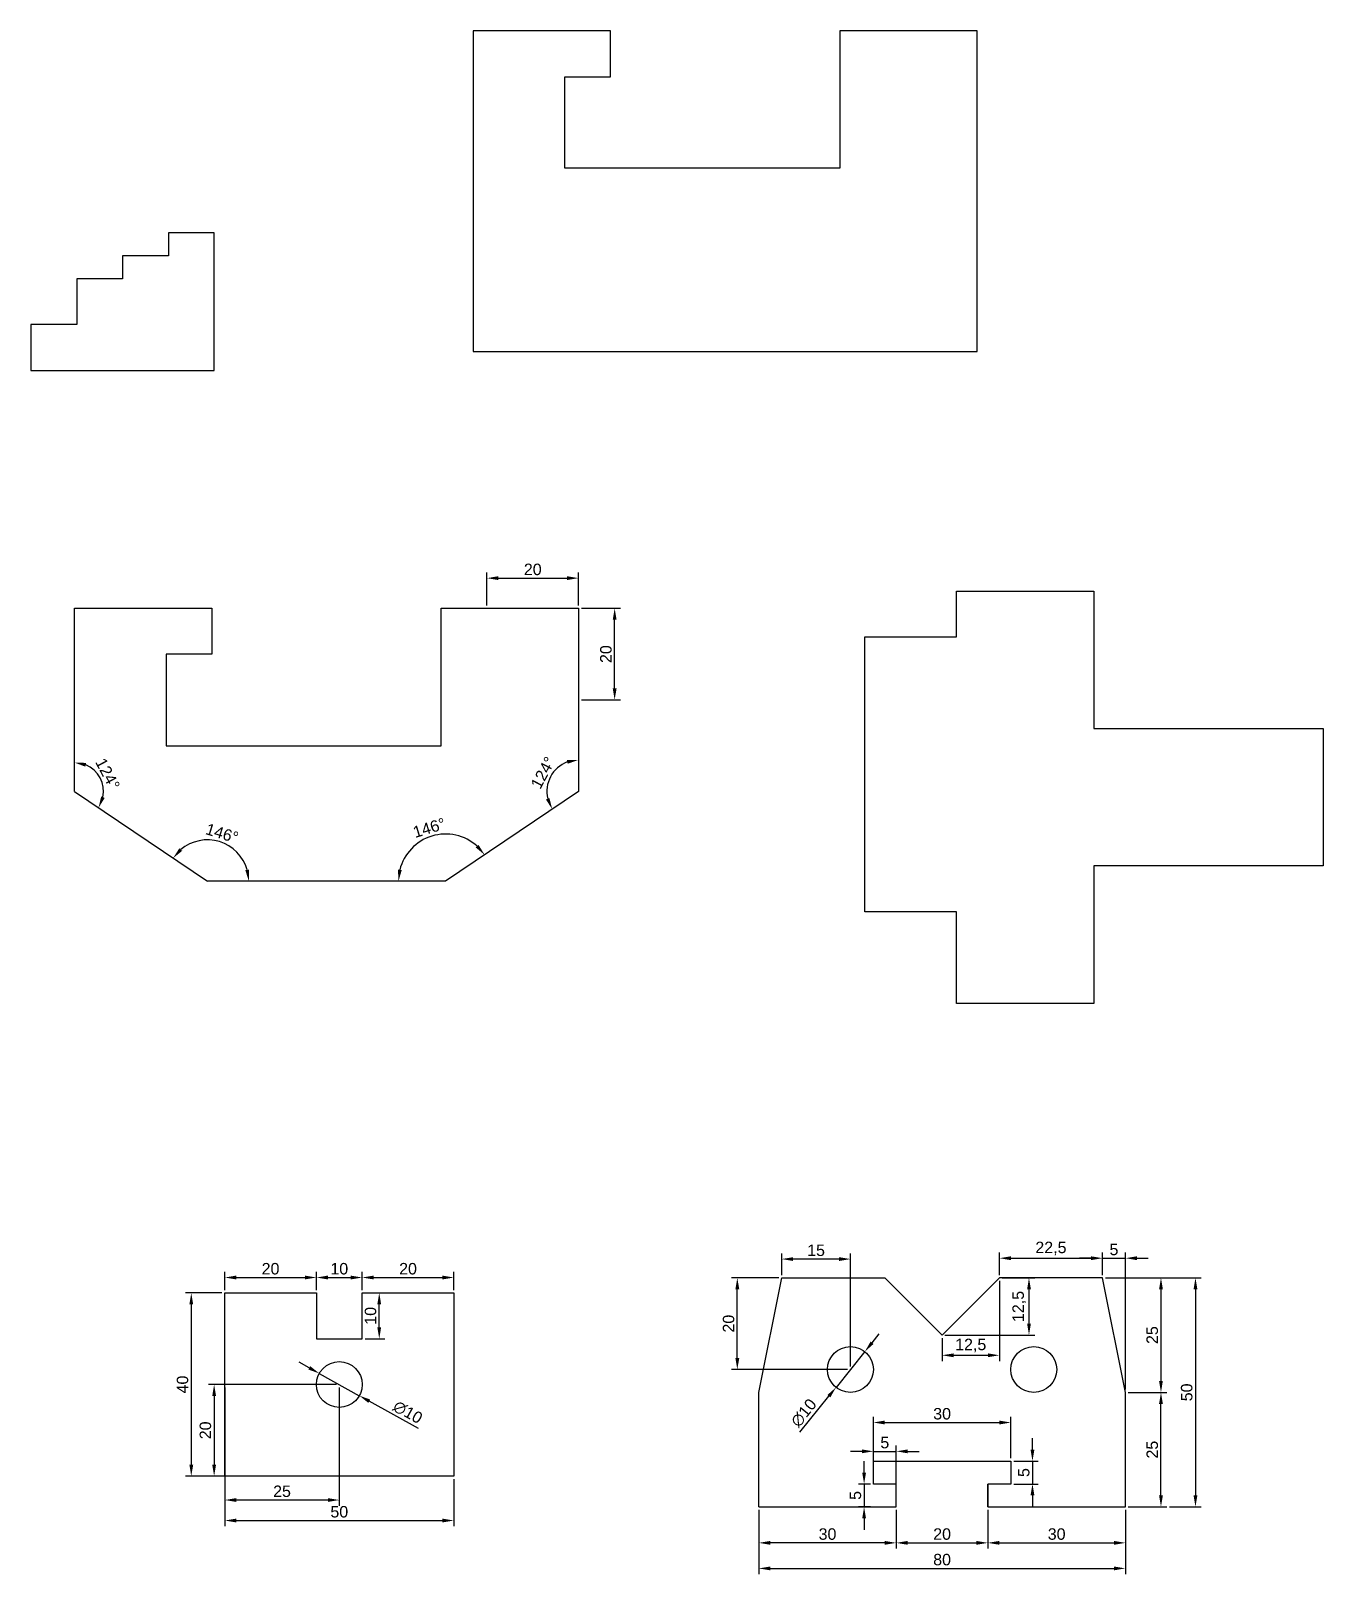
# Model space of a CAD drawing. Header units: millimetres. Extents: x 1899 to 2181, y 1598 to 1935.
import ezdxf

# ---------------------------------------------------------------- set-up
doc = ezdxf.new("R2010")
doc.units = ezdxf.units.MM
doc.styles.get("Standard").update_dxf_attribs({"font": 'arial.ttf'})
doc.dimstyles.new('ISO-25', dxfattribs={"dimtxt": 2.5, "dimasz": 2.5, "dimexe": 1.25, "dimexo": 0.625, "dimtad": 1, "dimtxsty": 'Standard', "dimcen": 2.5, "dimadec": 0, "dimazin": 0, "dimtfac": 1, "dimtmove": 0, "dimatfit": 3, "dimfxl": 1, "dimarcsym": 0})

# ---------------------------------------------------------------- blocks, each defined once
blk = doc.blocks.new('*D1')
at = {"color": 0, "lineweight": -2, "transparency": 16777216}
for p, q in [((1998.49, 1809.62), (1998.49, 1816.83)), ((2018.49, 1809.62), (2018.49, 1816.83)), ((2000.99, 1815.58), (2015.99, 1815.58))]:
    blk.add_line(p, q, dxfattribs=at)
at = {"color": 0, "transparency": 16777216}
for points in [[(2000.99, 1816), (2000.99, 1815.17), (1998.49, 1815.58)], [(2015.99, 1816), (2015.99, 1815.17), (2018.49, 1815.58)]]:
    blk.add_solid(points, dxfattribs=at)
at = {"layer": 'Defpoints', "color": 0, "transparency": 16777216}
for p in [(2018.49, 1815.58), (1998.49, 1809), (2018.49, 1809)]:
    blk.add_point(p, dxfattribs=at)
at = {"color": 0, "transparency": 16777216, "insert": (2008.49, 1817.48), "char_height": 2.5, "attachment_point": 5}
blk.add_mtext('20', dxfattribs=at)
blk = doc.blocks.new('*D2')
at = {"color": 0, "lineweight": -2, "transparency": 16777216}
for p, q in [((2019.12, 1809), (2027.61, 1809)), ((2026.36, 1791.5), (2026.36, 1806.5)), ((2019.12, 1789), (2027.61, 1789))]:
    blk.add_line(p, q, dxfattribs=at)
at = {"color": 0, "transparency": 16777216}
for points in [[(2025.95, 1806.5), (2026.78, 1806.5), (2026.36, 1809)], [(2025.95, 1791.5), (2026.78, 1791.5), (2026.36, 1789)]]:
    blk.add_solid(points, dxfattribs=at)
at = {"layer": 'Defpoints', "color": 0, "transparency": 16777216}
for p in [(2018.49, 1809), (2026.36, 1809), (2018.49, 1789)]:
    blk.add_point(p, dxfattribs=at)
at = {"color": 0, "transparency": 16777216, "insert": (2024.46, 1799), "char_height": 2.5, "attachment_point": 5, "rotation": 90}
blk.add_mtext('20', dxfattribs=at)
blk = doc.blocks.new('*D3')
at = {"color": 0, "lineweight": -2, "transparency": 16777216}
blk.add_arc((1937.51, 1749.43), 9.03, 15.9068, 130.0932, dxfattribs=at)
at = {"color": 0, "transparency": 16777216}
for points in [[(1932, 1756.06), (1931.38, 1756.62), (1930.02, 1754.48)], [(1946.61, 1751.96), (1945.78, 1751.84), (1946.54, 1749.43)]]:
    blk.add_solid(points, dxfattribs=at)
at = {"layer": 'Defpoints', "color": 0, "transparency": 16777216}
for p in [(1908.49, 1769), (1943.47, 1756.21), (1937.51, 1749.43), (1937.51, 1749.43), (1989.47, 1749.43)]:
    blk.add_point(p, dxfattribs=at)
at = {"color": 0, "transparency": 16777216, "insert": (1940.7, 1759.88), "char_height": 2.5, "attachment_point": 5, "rotation": 343}
blk.add_mtext('146°', dxfattribs=at)
blk = doc.blocks.new('*D4')
at = {"color": 0, "lineweight": -2, "transparency": 16777216}
blk.add_arc((1989.47, 1749.43), 10.29, 47.9606, 166.0394, dxfattribs=at)
at = {"color": 0, "transparency": 16777216}
for points in [[(1996.68, 1757.34), (1996.05, 1756.79), (1998, 1755.18)], [(1979.91, 1751.86), (1979.08, 1751.96), (1979.19, 1749.43)]]:
    blk.add_solid(points, dxfattribs=at)
at = {"layer": 'Defpoints', "color": 0, "transparency": 16777216}
for p in [(2018.49, 1769), (1990.79, 1759.63), (1937.51, 1749.43), (1989.47, 1749.43), (1989.47, 1749.43)]:
    blk.add_point(p, dxfattribs=at)
at = {"color": 0, "transparency": 16777216, "insert": (1985.91, 1761.08), "char_height": 2.5, "attachment_point": 5, "rotation": 17}
blk.add_mtext('146°', dxfattribs=at)
blk = doc.blocks.new('*D5')
at = {"color": 0, "lineweight": -2, "transparency": 16777216}
blk.add_arc((1908.49, 1769), 6.34, 348.7519, 67.2481, dxfattribs=at)
at = {"color": 0, "transparency": 16777216}
for points in [[(1910.86, 1774.43), (1911.02, 1775.25), (1908.49, 1775.34)], [(1915.09, 1767.6), (1914.32, 1767.92), (1913.74, 1765.45)]]:
    blk.add_solid(points, dxfattribs=at)
at = {"layer": 'Defpoints', "color": 0, "transparency": 16777216}
for p in [(1908.49, 1809), (1908.49, 1769), (1908.49, 1769), (1914.78, 1769.81), (1937.51, 1749.43)]:
    blk.add_point(p, dxfattribs=at)
at = {"color": 0, "transparency": 16777216, "insert": (1915.75, 1772.86), "char_height": 2.5, "attachment_point": 5, "rotation": 298}
blk.add_mtext('124°', dxfattribs=at)
blk = doc.blocks.new('*D6')
at = {"color": 0, "lineweight": -2, "transparency": 16777216}
blk.add_arc((2018.49, 1769), 6.92, 110.8004, 193.1996, dxfattribs=at)
at = {"color": 0, "transparency": 16777216}
for points in [[(2015.96, 1775.88), (2016.11, 1775.06), (2018.49, 1775.92)], [(2012.13, 1767.58), (2011.37, 1767.25), (2012.75, 1765.13)]]:
    blk.add_solid(points, dxfattribs=at)
at = {"layer": 'Defpoints', "color": 0, "transparency": 16777216}
for p in [(2018.49, 1789), (2013.92, 1774.2), (2018.49, 1769), (2018.49, 1769), (1989.47, 1749.43)]:
    blk.add_point(p, dxfattribs=at)
at = {"color": 0, "transparency": 16777216, "insert": (2010.72, 1773.13), "char_height": 2.5, "attachment_point": 5, "rotation": 62}
blk.add_mtext('124°', dxfattribs=at)
blk = doc.blocks.new('*D8')
at = {"color": 0, "lineweight": -2, "transparency": 16777216}
for p, q in [((1940.66, 1659.56), (1932.73, 1659.56)), ((1933.98, 1657.06), (1933.98, 1622.06)), ((1940.66, 1619.56), (1932.73, 1619.56))]:
    blk.add_line(p, q, dxfattribs=at)
at = {"color": 0, "transparency": 16777216}
for points in [[(1933.57, 1657.06), (1934.4, 1657.06), (1933.98, 1659.56)], [(1933.57, 1622.06), (1934.4, 1622.06), (1933.98, 1619.56)]]:
    blk.add_solid(points, dxfattribs=at)
at = {"layer": 'Defpoints', "color": 0, "transparency": 16777216}
for p in [(1941.28, 1659.56), (1933.98, 1619.56), (1941.28, 1619.56)]:
    blk.add_point(p, dxfattribs=at)
at = {"color": 0, "transparency": 16777216, "insert": (1932.08, 1639.56), "char_height": 2.5, "attachment_point": 5, "rotation": 90}
blk.add_mtext('40', dxfattribs=at)
blk = doc.blocks.new('*D9')
at = {"color": 0, "lineweight": -2, "transparency": 16777216}
for p, q in [((1941.28, 1660.19), (1941.28, 1664.17)), ((1961.28, 1660.19), (1961.28, 1664.17)), ((1943.78, 1662.92), (1958.78, 1662.92))]:
    blk.add_line(p, q, dxfattribs=at)
at = {"color": 0, "transparency": 16777216}
for points in [[(1943.78, 1663.34), (1943.78, 1662.51), (1941.28, 1662.92)], [(1958.78, 1663.34), (1958.78, 1662.51), (1961.28, 1662.92)]]:
    blk.add_solid(points, dxfattribs=at)
at = {"layer": 'Defpoints', "color": 0, "transparency": 16777216}
for p in [(1961.28, 1662.92), (1941.28, 1659.56), (1961.28, 1659.56)]:
    blk.add_point(p, dxfattribs=at)
at = {"color": 0, "transparency": 16777216, "insert": (1951.28, 1664.83), "char_height": 2.5, "attachment_point": 5}
blk.add_mtext('20', dxfattribs=at)
blk = doc.blocks.new('*D10')
at = {"color": 0, "lineweight": -2, "transparency": 16777216}
for p, q in [((1971.91, 1659.56), (1976.25, 1659.56)), ((1975, 1652.06), (1975, 1657.06)), ((1971.91, 1649.56), (1976.25, 1649.56))]:
    blk.add_line(p, q, dxfattribs=at)
at = {"color": 0, "transparency": 16777216}
for points in [[(1974.58, 1657.06), (1975.41, 1657.06), (1975, 1659.56)], [(1974.58, 1652.06), (1975.41, 1652.06), (1975, 1649.56)]]:
    blk.add_solid(points, dxfattribs=at)
at = {"layer": 'Defpoints', "color": 0, "transparency": 16777216}
for p in [(1971.28, 1659.56), (1975, 1659.56), (1971.28, 1649.56)]:
    blk.add_point(p, dxfattribs=at)
at = {"color": 0, "transparency": 16777216, "insert": (1973.1, 1654.56), "char_height": 2.5, "attachment_point": 5, "rotation": 90}
blk.add_mtext('10', dxfattribs=at)
blk = doc.blocks.new('*D11')
at = {"color": 0, "lineweight": -2, "transparency": 16777216}
for p, q in [((1961.28, 1660.19), (1961.28, 1664.17)), ((1971.28, 1660.19), (1971.28, 1664.17)), ((1963.78, 1662.92), (1968.78, 1662.92))]:
    blk.add_line(p, q, dxfattribs=at)
at = {"color": 0, "transparency": 16777216}
for points in [[(1963.78, 1663.34), (1963.78, 1662.51), (1961.28, 1662.92)], [(1968.78, 1663.34), (1968.78, 1662.51), (1971.28, 1662.92)]]:
    blk.add_solid(points, dxfattribs=at)
at = {"layer": 'Defpoints', "color": 0, "transparency": 16777216}
for p in [(1971.28, 1662.92), (1961.28, 1659.56), (1971.28, 1659.56)]:
    blk.add_point(p, dxfattribs=at)
at = {"color": 0, "transparency": 16777216, "insert": (1966.28, 1664.83), "char_height": 2.5, "attachment_point": 5}
blk.add_mtext('10', dxfattribs=at)
blk = doc.blocks.new('*D12')
at = {"color": 0, "lineweight": -2, "transparency": 16777216}
for p, q in [((1971.28, 1660.19), (1971.28, 1664.17)), ((1991.28, 1660.19), (1991.28, 1664.17)), ((1973.78, 1662.92), (1988.78, 1662.92))]:
    blk.add_line(p, q, dxfattribs=at)
at = {"color": 0, "transparency": 16777216}
for points in [[(1973.78, 1663.34), (1973.78, 1662.51), (1971.28, 1662.92)], [(1988.78, 1663.34), (1988.78, 1662.51), (1991.28, 1662.92)]]:
    blk.add_solid(points, dxfattribs=at)
at = {"layer": 'Defpoints', "color": 0, "transparency": 16777216}
for p in [(1991.28, 1662.92), (1971.28, 1659.56), (1991.28, 1659.56)]:
    blk.add_point(p, dxfattribs=at)
at = {"color": 0, "transparency": 16777216, "insert": (1981.28, 1664.83), "char_height": 2.5, "attachment_point": 5}
blk.add_mtext('20', dxfattribs=at)
blk = doc.blocks.new('*D13')
at = {"color": 0, "lineweight": -2, "transparency": 16777216}
for p, q in [((1941.28, 1618.94), (1941.28, 1608.63)), ((1991.28, 1618.94), (1991.28, 1608.63)), ((1943.78, 1609.88), (1988.78, 1609.88))]:
    blk.add_line(p, q, dxfattribs=at)
at = {"color": 0, "transparency": 16777216}
for points in [[(1943.78, 1610.29), (1943.78, 1609.46), (1941.28, 1609.88)], [(1988.78, 1610.29), (1988.78, 1609.46), (1991.28, 1609.88)]]:
    blk.add_solid(points, dxfattribs=at)
at = {"layer": 'Defpoints', "color": 0, "transparency": 16777216}
for p in [(1941.28, 1619.56), (1991.28, 1619.56), (1991.28, 1609.88)]:
    blk.add_point(p, dxfattribs=at)
at = {"color": 0, "transparency": 16777216, "insert": (1966.28, 1611.78), "char_height": 2.5, "attachment_point": 5}
blk.add_mtext('50', dxfattribs=at)
blk = doc.blocks.new('*D15')
at = {"color": 0, "lineweight": -2, "transparency": 16777216}
for p, q in [((1941.28, 1638.94), (1941.28, 1613.1)), ((1966.28, 1638.94), (1966.28, 1613.1)), ((1963.78, 1614.35), (1943.78, 1614.35))]:
    blk.add_line(p, q, dxfattribs=at)
at = {"color": 0, "transparency": 16777216}
for points in [[(1943.78, 1614.77), (1943.78, 1613.94), (1941.28, 1614.35)], [(1963.78, 1614.77), (1963.78, 1613.94), (1966.28, 1614.35)]]:
    blk.add_solid(points, dxfattribs=at)
at = {"layer": 'Defpoints', "color": 0, "transparency": 16777216}
for p in [(1941.28, 1639.56), (1966.28, 1639.56), (1941.28, 1614.35)]:
    blk.add_point(p, dxfattribs=at)
at = {"color": 0, "transparency": 16777216, "insert": (1953.78, 1616.25), "char_height": 2.5, "attachment_point": 5}
blk.add_mtext('25', dxfattribs=at)
blk = doc.blocks.new('*D16')
at = {"color": 0, "lineweight": -2, "transparency": 16777216}
for p, q in [((1959.73, 1643.21), (1957.54, 1644.42)), ((1961.91, 1641.99), (1970.65, 1637.13)), ((1983.56, 1629.95), (1972.83, 1635.91))]:
    blk.add_line(p, q, dxfattribs=at)
at = {"color": 0, "transparency": 16777216}
for points in [[(1959.93, 1643.57), (1959.52, 1642.84), (1961.91, 1641.99)], [(1973.04, 1636.28), (1972.63, 1635.55), (1970.65, 1637.13)]]:
    blk.add_solid(points, dxfattribs=at)
at = {"layer": 'Defpoints', "color": 0, "transparency": 16777216}
for p in [(1961.91, 1641.99), (1970.65, 1637.13)]:
    blk.add_point(p, dxfattribs=at)
at = {"color": 0, "transparency": 16777216, "insert": (1981.22, 1633.51), "char_height": 2.5, "attachment_point": 5, "rotation": 330.9169}
blk.add_mtext('∅10', dxfattribs=at)
blk = doc.blocks.new('*D17')
at = {"color": 0, "lineweight": -2, "transparency": 16777216}
for p, q in [((1965.66, 1639.56), (1937.72, 1639.56)), ((1938.97, 1637.06), (1938.97, 1622.06)), ((1965.66, 1619.56), (1937.72, 1619.56))]:
    blk.add_line(p, q, dxfattribs=at)
at = {"color": 0, "transparency": 16777216}
for points in [[(1938.56, 1637.06), (1939.39, 1637.06), (1938.97, 1639.56)], [(1938.56, 1622.06), (1939.39, 1622.06), (1938.97, 1619.56)]]:
    blk.add_solid(points, dxfattribs=at)
at = {"layer": 'Defpoints', "color": 0, "transparency": 16777216}
for p in [(1966.28, 1639.56), (1938.97, 1619.56), (1966.28, 1619.56)]:
    blk.add_point(p, dxfattribs=at)
at = {"color": 0, "transparency": 16777216, "insert": (1937.07, 1629.56), "char_height": 2.5, "attachment_point": 5, "rotation": 90}
blk.add_mtext('20', dxfattribs=at)
blk = doc.blocks.new('*D18')
at = {"color": 0, "lineweight": -2, "transparency": 16777216}
for p, q in [((2087.81, 1612.22), (2087.81, 1603.75)), ((2107.81, 1612.22), (2107.81, 1603.75)), ((2090.31, 1605), (2105.31, 1605))]:
    blk.add_line(p, q, dxfattribs=at)
at = {"color": 0, "transparency": 16777216}
for points in [[(2090.31, 1605.42), (2090.31, 1604.59), (2087.81, 1605)], [(2105.31, 1605.42), (2105.31, 1604.59), (2107.81, 1605)]]:
    blk.add_solid(points, dxfattribs=at)
at = {"layer": 'Defpoints', "color": 0, "transparency": 16777216}
for p in [(2087.81, 1612.85), (2107.81, 1612.85), (2107.81, 1605)]:
    blk.add_point(p, dxfattribs=at)
at = {"color": 0, "transparency": 16777216, "insert": (2097.81, 1606.91), "char_height": 2.5, "attachment_point": 5}
blk.add_mtext('20', dxfattribs=at)
blk = doc.blocks.new('*D19')
at = {"color": 0, "lineweight": -2, "transparency": 16777216}
for p, q in [((2057.81, 1612.22), (2057.81, 1603.75)), ((2087.81, 1612.22), (2087.81, 1603.75)), ((2085.31, 1605), (2060.31, 1605))]:
    blk.add_line(p, q, dxfattribs=at)
at = {"color": 0, "transparency": 16777216}
for points in [[(2060.31, 1605.42), (2060.31, 1604.59), (2057.81, 1605)], [(2085.31, 1605.42), (2085.31, 1604.59), (2087.81, 1605)]]:
    blk.add_solid(points, dxfattribs=at)
at = {"layer": 'Defpoints', "color": 0, "transparency": 16777216}
for p in [(2057.81, 1612.85), (2087.81, 1612.85), (2057.81, 1605)]:
    blk.add_point(p, dxfattribs=at)
at = {"color": 0, "transparency": 16777216, "insert": (2072.81, 1606.91), "char_height": 2.5, "attachment_point": 5}
blk.add_mtext('30', dxfattribs=at)
blk = doc.blocks.new('*D20')
at = {"color": 0, "lineweight": -2, "transparency": 16777216}
for p, q in [((2107.81, 1612.22), (2107.81, 1603.75)), ((2137.81, 1612.22), (2137.81, 1603.75)), ((2110.31, 1605), (2135.31, 1605))]:
    blk.add_line(p, q, dxfattribs=at)
at = {"color": 0, "transparency": 16777216}
for points in [[(2110.31, 1605.42), (2110.31, 1604.59), (2107.81, 1605)], [(2135.31, 1605.42), (2135.31, 1604.59), (2137.81, 1605)]]:
    blk.add_solid(points, dxfattribs=at)
at = {"layer": 'Defpoints', "color": 0, "transparency": 16777216}
for p in [(2107.81, 1612.85), (2137.81, 1612.85), (2137.81, 1605)]:
    blk.add_point(p, dxfattribs=at)
at = {"color": 0, "transparency": 16777216, "insert": (2122.81, 1606.91), "char_height": 2.5, "attachment_point": 5}
blk.add_mtext('30', dxfattribs=at)
blk = doc.blocks.new('*D21')
at = {"color": 0, "lineweight": -2, "transparency": 16777216}
for p, q in [((2057.81, 1612.22), (2057.81, 1598.18)), ((2137.81, 1612.22), (2137.81, 1598.18)), ((2060.31, 1599.43), (2135.31, 1599.43))]:
    blk.add_line(p, q, dxfattribs=at)
at = {"color": 0, "transparency": 16777216}
for points in [[(2060.31, 1599.84), (2060.31, 1599.01), (2057.81, 1599.43)], [(2135.31, 1599.84), (2135.31, 1599.01), (2137.81, 1599.43)]]:
    blk.add_solid(points, dxfattribs=at)
at = {"layer": 'Defpoints', "color": 0, "transparency": 16777216}
for p in [(2057.81, 1612.85), (2137.81, 1612.85), (2137.81, 1599.43)]:
    blk.add_point(p, dxfattribs=at)
at = {"color": 0, "transparency": 16777216, "insert": (2097.81, 1601.33), "char_height": 2.5, "attachment_point": 5}
blk.add_mtext('80', dxfattribs=at)
blk = doc.blocks.new('*D22')
at = {"color": 0, "lineweight": -2, "transparency": 16777216}
for p, q in [((2080.79, 1620.35), (2080.79, 1622.85)), ((2082.19, 1617.85), (2079.54, 1617.85)), ((2080.79, 1617.85), (2080.79, 1612.85)), ((2082.19, 1612.85), (2079.54, 1612.85)), ((2080.79, 1610.35), (2080.79, 1607.85))]:
    blk.add_line(p, q, dxfattribs=at)
at = {"color": 0, "transparency": 16777216}
for points in [[(2080.38, 1620.35), (2081.21, 1620.35), (2080.79, 1617.85)], [(2080.38, 1610.35), (2081.21, 1610.35), (2080.79, 1612.85)]]:
    blk.add_solid(points, dxfattribs=at)
at = {"layer": 'Defpoints', "color": 0, "transparency": 16777216}
for p in [(2082.81, 1617.85), (2080.79, 1612.85), (2082.81, 1612.85)]:
    blk.add_point(p, dxfattribs=at)
at = {"color": 0, "transparency": 16777216, "insert": (2078.9, 1615.35), "char_height": 2.5, "attachment_point": 5, "rotation": 90}
blk.add_mtext('5', dxfattribs=at)
blk = doc.blocks.new('*D23')
at = {"color": 0, "lineweight": -2, "transparency": 16777216}
for p, q in [((2082.81, 1623.47), (2082.81, 1632.52)), ((2085.31, 1631.27), (2110.31, 1631.27)), ((2112.81, 1623.47), (2112.81, 1632.52))]:
    blk.add_line(p, q, dxfattribs=at)
at = {"color": 0, "transparency": 16777216}
for points in [[(2085.31, 1631.69), (2085.31, 1630.86), (2082.81, 1631.27)], [(2110.31, 1631.69), (2110.31, 1630.86), (2112.81, 1631.27)]]:
    blk.add_solid(points, dxfattribs=at)
at = {"layer": 'Defpoints', "color": 0, "transparency": 16777216}
for p in [(2112.81, 1631.27), (2082.81, 1622.85), (2112.81, 1622.85)]:
    blk.add_point(p, dxfattribs=at)
at = {"color": 0, "transparency": 16777216, "insert": (2097.81, 1633.17), "char_height": 2.5, "attachment_point": 5}
blk.add_mtext('30', dxfattribs=at)
blk = doc.blocks.new('*D24')
at = {"color": 0, "lineweight": -2, "transparency": 16777216}
for p, q in [((2080.31, 1624.98), (2077.81, 1624.98)), ((2082.81, 1618.47), (2082.81, 1626.23)), ((2082.81, 1624.98), (2087.81, 1624.98)), ((2087.81, 1613.47), (2087.81, 1626.23)), ((2090.31, 1624.98), (2092.81, 1624.98))]:
    blk.add_line(p, q, dxfattribs=at)
at = {"color": 0, "transparency": 16777216}
for points in [[(2080.31, 1625.4), (2080.31, 1624.56), (2082.81, 1624.98)], [(2090.31, 1625.4), (2090.31, 1624.56), (2087.81, 1624.98)]]:
    blk.add_solid(points, dxfattribs=at)
at = {"layer": 'Defpoints', "color": 0, "transparency": 16777216}
for p in [(2087.81, 1624.98), (2082.81, 1617.85), (2087.81, 1612.85)]:
    blk.add_point(p, dxfattribs=at)
at = {"color": 0, "transparency": 16777216, "insert": (2085.31, 1626.88), "char_height": 2.5, "attachment_point": 5}
blk.add_mtext('5', dxfattribs=at)
blk = doc.blocks.new('*D25')
at = {"color": 0, "lineweight": -2, "transparency": 16777216}
for p, q in [((2117.53, 1625.35), (2117.53, 1627.85)), ((2113.44, 1622.85), (2118.78, 1622.85)), ((2117.53, 1622.85), (2117.53, 1617.85)), ((2113.44, 1617.85), (2118.78, 1617.85)), ((2117.53, 1615.35), (2117.53, 1612.85))]:
    blk.add_line(p, q, dxfattribs=at)
at = {"color": 0, "transparency": 16777216}
for points in [[(2117.11, 1625.35), (2117.95, 1625.35), (2117.53, 1622.85)], [(2117.11, 1615.35), (2117.95, 1615.35), (2117.53, 1617.85)]]:
    blk.add_solid(points, dxfattribs=at)
at = {"layer": 'Defpoints', "color": 0, "transparency": 16777216}
for p in [(2112.81, 1622.85), (2112.81, 1617.85), (2117.53, 1617.85)]:
    blk.add_point(p, dxfattribs=at)
at = {"color": 0, "transparency": 16777216, "insert": (2115.63, 1620.35), "char_height": 2.5, "attachment_point": 5, "rotation": 90}
blk.add_mtext('5', dxfattribs=at)
blk = doc.blocks.new('*D27')
at = {"color": 0, "lineweight": -2, "transparency": 16777216}
for p, q in [((2138.44, 1637.85), (2146.82, 1637.85)), ((2145.57, 1615.35), (2145.57, 1635.35)), ((2138.44, 1612.85), (2146.82, 1612.85))]:
    blk.add_line(p, q, dxfattribs=at)
at = {"color": 0, "transparency": 16777216}
for points in [[(2145.15, 1635.35), (2145.98, 1635.35), (2145.57, 1637.85)], [(2145.15, 1615.35), (2145.98, 1615.35), (2145.57, 1612.85)]]:
    blk.add_solid(points, dxfattribs=at)
at = {"layer": 'Defpoints', "color": 0, "transparency": 16777216}
for p in [(2137.81, 1637.85), (2145.57, 1637.85), (2137.81, 1612.85)]:
    blk.add_point(p, dxfattribs=at)
at = {"color": 0, "transparency": 16777216, "insert": (2143.67, 1625.35), "char_height": 2.5, "attachment_point": 5, "rotation": 90}
blk.add_mtext('25', dxfattribs=at)
blk = doc.blocks.new('*D28')
at = {"color": 0, "lineweight": -2, "transparency": 16777216}
for p, q in [((2133.44, 1662.85), (2146.82, 1662.85)), ((2145.57, 1660.35), (2145.57, 1640.35)), ((2138.44, 1637.85), (2146.82, 1637.85))]:
    blk.add_line(p, q, dxfattribs=at)
at = {"color": 0, "transparency": 16777216}
for points in [[(2145.15, 1660.35), (2145.98, 1660.35), (2145.57, 1662.85)], [(2145.15, 1640.35), (2145.98, 1640.35), (2145.57, 1637.85)]]:
    blk.add_solid(points, dxfattribs=at)
at = {"layer": 'Defpoints', "color": 0, "transparency": 16777216}
for p in [(2132.81, 1662.85), (2137.81, 1637.85), (2145.57, 1637.85)]:
    blk.add_point(p, dxfattribs=at)
at = {"color": 0, "transparency": 16777216, "insert": (2143.67, 1650.35), "char_height": 2.5, "attachment_point": 5, "rotation": 90}
blk.add_mtext('25', dxfattribs=at)
blk = doc.blocks.new('*D29')
at = {"color": 0, "lineweight": -2, "transparency": 16777216}
for p, q in [((2146.19, 1662.85), (2154.35, 1662.85)), ((2153.1, 1660.35), (2153.1, 1615.35)), ((2147.44, 1612.85), (2154.35, 1612.85))]:
    blk.add_line(p, q, dxfattribs=at)
at = {"color": 0, "transparency": 16777216}
for points in [[(2152.68, 1660.35), (2153.51, 1660.35), (2153.1, 1662.85)], [(2152.68, 1615.35), (2153.51, 1615.35), (2153.1, 1612.85)]]:
    blk.add_solid(points, dxfattribs=at)
at = {"layer": 'Defpoints', "color": 0, "transparency": 16777216}
for p in [(2145.57, 1662.85), (2146.82, 1612.85), (2153.1, 1612.85)]:
    blk.add_point(p, dxfattribs=at)
at = {"color": 0, "transparency": 16777216, "insert": (2151.19, 1637.85), "char_height": 2.5, "attachment_point": 5, "rotation": 90}
blk.add_mtext('50', dxfattribs=at)
blk = doc.blocks.new('*D30')
at = {"color": 0, "lineweight": -2, "transparency": 16777216}
for p, q in [((2132.81, 1663.47), (2132.81, 1668.39)), ((2137.81, 1638.47), (2137.81, 1668.39)), ((2130.31, 1667.14), (2127.81, 1667.14)), ((2132.81, 1667.14), (2137.81, 1667.14)), ((2140.31, 1667.14), (2142.81, 1667.14))]:
    blk.add_line(p, q, dxfattribs=at)
at = {"color": 0, "transparency": 16777216}
for points in [[(2130.31, 1667.55), (2130.31, 1666.72), (2132.81, 1667.14)], [(2140.31, 1667.55), (2140.31, 1666.72), (2137.81, 1667.14)]]:
    blk.add_solid(points, dxfattribs=at)
at = {"layer": 'Defpoints', "color": 0, "transparency": 16777216}
for p in [(2137.81, 1667.14), (2132.81, 1662.85), (2137.81, 1637.85)]:
    blk.add_point(p, dxfattribs=at)
at = {"color": 0, "transparency": 16777216, "insert": (2135.31, 1669.03), "char_height": 2.5, "attachment_point": 5}
blk.add_mtext('5', dxfattribs=at)
blk = doc.blocks.new('*D31')
at = {"color": 0, "lineweight": -2, "transparency": 16777216}
for p, q in [((2110.31, 1663.47), (2110.31, 1668.39)), ((2132.81, 1663.47), (2132.81, 1668.39)), ((2112.81, 1667.14), (2130.31, 1667.14))]:
    blk.add_line(p, q, dxfattribs=at)
at = {"color": 0, "transparency": 16777216}
for points in [[(2112.81, 1667.55), (2112.81, 1666.72), (2110.31, 1667.14)], [(2130.31, 1667.55), (2130.31, 1666.72), (2132.81, 1667.14)]]:
    blk.add_solid(points, dxfattribs=at)
at = {"layer": 'Defpoints', "color": 0, "transparency": 16777216}
for p in [(2132.81, 1667.14), (2110.31, 1662.85), (2132.81, 1662.85)]:
    blk.add_point(p, dxfattribs=at)
at = {"color": 0, "transparency": 16777216, "insert": (2121.56, 1669.26), "char_height": 2.5, "attachment_point": 5}
blk.add_mtext('22,5', dxfattribs=at)
blk = doc.blocks.new('*D34')
at = {"color": 0, "lineweight": -2, "transparency": 16777216}
for p, q in [((2062.81, 1663.47), (2062.81, 1668.2)), ((2077.81, 1643.47), (2077.81, 1668.2)), ((2075.31, 1666.95), (2065.31, 1666.95))]:
    blk.add_line(p, q, dxfattribs=at)
at = {"color": 0, "transparency": 16777216}
for points in [[(2065.31, 1667.36), (2065.31, 1666.53), (2062.81, 1666.95)], [(2075.31, 1667.36), (2075.31, 1666.53), (2077.81, 1666.95)]]:
    blk.add_solid(points, dxfattribs=at)
at = {"layer": 'Defpoints', "color": 0, "transparency": 16777216}
for p in [(2062.81, 1666.95), (2062.81, 1662.85), (2077.81, 1642.85)]:
    blk.add_point(p, dxfattribs=at)
at = {"color": 0, "transparency": 16777216, "insert": (2070.31, 1668.85), "char_height": 2.5, "attachment_point": 5}
blk.add_mtext('15', dxfattribs=at)
blk = doc.blocks.new('*D35')
at = {"color": 0, "lineweight": -2, "transparency": 16777216}
for p, q in [((2062.19, 1662.85), (2051.88, 1662.85)), ((2053.13, 1645.35), (2053.13, 1660.35)), ((2077.19, 1642.85), (2051.88, 1642.85))]:
    blk.add_line(p, q, dxfattribs=at)
at = {"color": 0, "transparency": 16777216}
for points in [[(2052.71, 1660.35), (2053.55, 1660.35), (2053.13, 1662.85)], [(2052.71, 1645.35), (2053.55, 1645.35), (2053.13, 1642.85)]]:
    blk.add_solid(points, dxfattribs=at)
at = {"layer": 'Defpoints', "color": 0, "transparency": 16777216}
for p in [(2053.13, 1662.85), (2062.81, 1662.85), (2077.81, 1642.85)]:
    blk.add_point(p, dxfattribs=at)
at = {"color": 0, "transparency": 16777216, "insert": (2051.23, 1652.85), "char_height": 2.5, "attachment_point": 5, "rotation": 90}
blk.add_mtext('20', dxfattribs=at)
blk = doc.blocks.new('*D36')
at = {"color": 0, "lineweight": -2, "transparency": 16777216}
for p, q in [((2110.31, 1662.22), (2110.31, 1644.7)), ((2097.81, 1649.72), (2097.81, 1644.7)), ((2100.31, 1645.95), (2107.81, 1645.95))]:
    blk.add_line(p, q, dxfattribs=at)
at = {"color": 0, "transparency": 16777216}
for points in [[(2100.31, 1646.36), (2100.31, 1645.53), (2097.81, 1645.95)], [(2107.81, 1646.36), (2107.81, 1645.53), (2110.31, 1645.95)]]:
    blk.add_solid(points, dxfattribs=at)
at = {"layer": 'Defpoints', "color": 0, "transparency": 16777216}
for p in [(2110.31, 1662.85), (2097.81, 1650.35), (2110.31, 1645.95)]:
    blk.add_point(p, dxfattribs=at)
at = {"color": 0, "transparency": 16777216, "insert": (2104.06, 1648.08), "char_height": 2.5, "attachment_point": 5}
blk.add_mtext('12,5', dxfattribs=at)
blk = doc.blocks.new('*D37')
at = {"color": 0, "lineweight": -2, "transparency": 16777216}
for p, q in [((2110.94, 1662.85), (2118.02, 1662.85)), ((2116.77, 1660.35), (2116.77, 1652.85)), ((2098.44, 1650.35), (2118.02, 1650.35))]:
    blk.add_line(p, q, dxfattribs=at)
at = {"color": 0, "transparency": 16777216}
for points in [[(2116.36, 1660.35), (2117.19, 1660.35), (2116.77, 1662.85)], [(2116.36, 1652.85), (2117.19, 1652.85), (2116.77, 1650.35)]]:
    blk.add_solid(points, dxfattribs=at)
at = {"layer": 'Defpoints', "color": 0, "transparency": 16777216}
for p in [(2110.31, 1662.85), (2097.81, 1650.35), (2116.77, 1650.35)]:
    blk.add_point(p, dxfattribs=at)
at = {"color": 0, "transparency": 16777216, "insert": (2114.64, 1656.6), "char_height": 2.5, "attachment_point": 5, "rotation": 90}
blk.add_mtext('12,5', dxfattribs=at)
blk = doc.blocks.new('*D38')
at = {"color": 0, "lineweight": -2, "transparency": 16777216}
for p, q in [((2082.52, 1648.68), (2084.09, 1650.63)), ((2080.95, 1646.74), (2074.67, 1638.95)), ((2066.79, 1629.19), (2073.1, 1637.01))]:
    blk.add_line(p, q, dxfattribs=at)
at = {"color": 0, "transparency": 16777216}
for points in [[(2082.2, 1648.94), (2082.84, 1648.42), (2080.95, 1646.74)], [(2072.78, 1637.27), (2073.42, 1636.75), (2074.67, 1638.95)]]:
    blk.add_solid(points, dxfattribs=at)
at = {"layer": 'Defpoints', "color": 0, "transparency": 16777216}
for p in [(2080.95, 1646.74), (2074.67, 1638.95)]:
    blk.add_point(p, dxfattribs=at)
at = {"color": 0, "transparency": 16777216, "insert": (2067.63, 1633.37), "char_height": 2.5, "attachment_point": 5, "rotation": 51.0979}
blk.add_mtext('∅10', dxfattribs=at)

msp = doc.modelspace()

# ---------------------------------------------------------------- linework, layer by layer
for p, q in [((2025.479, 1935.044), (1995.479, 1935.044)), ((1995.479, 1935.044), (1995.479, 1935.044)), ((1995.479, 1935.044), (1995.479, 1865.044)), ((2025.479, 1925.044), (2025.479, 1935.044)), ((2025.479, 1935.044), (2025.479, 1935.044)), ((2105.479, 1935.044), (2075.479, 1935.044)), ((2075.479, 1935.044), (2075.479, 1935.044)), ((2075.479, 1935.044), (2075.479, 1905.044)), ((2105.479, 1865.044), (2105.479, 1935.044)), ((2015.479, 1905.044), (2015.479, 1925.044)), ((2015.479, 1925.044), (2015.479, 1925.044)), ((2015.479, 1925.044), (2025.479, 1925.044)), ((2025.479, 1925.044), (2025.479, 1925.044)), ((2075.479, 1905.044), (2015.479, 1905.044)), ((2015.479, 1905.044), (2015.479, 1905.044)), ((2075.479, 1905.044), (2075.479, 1905.044)), ((1938.983, 1890.934), (1928.983, 1890.934)), ((1928.983, 1890.934), (1928.983, 1890.934)), ((1928.983, 1890.934), (1928.983, 1885.934)), ((1938.983, 1860.934), (1938.983, 1890.934)), ((1928.983, 1885.934), (1918.983, 1885.934)), ((1918.983, 1885.934), (1918.983, 1885.934)), ((1918.983, 1885.934), (1918.983, 1880.934)), ((1928.983, 1885.934), (1928.983, 1885.934)), ((1928.983, 1885.934), (1928.983, 1885.934)), ((1918.983, 1880.934), (1908.983, 1880.934)), ((1908.983, 1880.934), (1908.983, 1880.934)), ((1908.983, 1880.934), (1908.983, 1870.934)), ((1918.983, 1880.934), (1918.983, 1880.934)), ((1908.983, 1870.934), (1898.983, 1870.934)), ((1898.983, 1870.934), (1898.983, 1870.934)), ((1898.983, 1870.934), (1898.983, 1860.934)), ((1908.983, 1870.934), (1908.983, 1870.934)), ((1995.479, 1865.044), (2105.479, 1865.044)), ((1898.983, 1860.934), (1938.983, 1860.934)), ((2100.95, 1802.763), (2100.95, 1812.763)), ((2100.95, 1812.763), (2100.95, 1812.763)), ((2100.95, 1812.763), (2130.95, 1812.763)), ((2130.95, 1812.763), (2130.95, 1812.763)), ((2130.95, 1812.763), (2130.95, 1782.763)), ((1908.491, 1768.998), (1908.491, 1808.998)), ((1908.491, 1808.998), (1908.491, 1808.998)), ((1908.491, 1808.998), (1938.491, 1808.998)), ((1938.491, 1808.998), (1938.491, 1808.998)), ((1938.491, 1808.998), (1938.491, 1798.998)), ((1988.491, 1778.998), (1988.491, 1808.998)), ((1988.491, 1808.998), (1988.491, 1808.998)), ((1988.491, 1808.998), (1998.491, 1808.998)), ((1998.491, 1808.998), (1998.491, 1808.998)), ((1998.491, 1808.998), (1998.491, 1808.998)), ((1998.491, 1808.998), (1998.491, 1808.998)), ((1998.491, 1808.998), (2018.491, 1808.998)), ((2018.491, 1808.998), (2018.491, 1808.998)), ((2018.491, 1808.998), (2018.491, 1788.998)), ((2080.95, 1802.763), (2100.95, 1802.763)), ((2080.95, 1742.763), (2080.95, 1802.763)), ((2100.95, 1802.763), (2100.95, 1802.763)), ((1938.491, 1798.998), (1928.491, 1798.998)), ((1928.491, 1798.998), (1928.491, 1798.998)), ((1928.491, 1798.998), (1928.491, 1778.998)), ((1938.491, 1798.998), (1938.491, 1798.998)), ((2018.491, 1788.998), (2018.491, 1788.998)), ((2018.491, 1788.998), (2018.491, 1768.998)), ((2130.95, 1782.763), (2130.95, 1782.763)), ((2130.95, 1782.763), (2180.95, 1782.763)), ((2180.95, 1782.763), (2180.95, 1782.763)), ((2180.95, 1782.763), (2180.95, 1752.763)), ((1928.491, 1778.998), (1928.491, 1778.998)), ((1928.491, 1778.998), (1988.491, 1778.998)), ((1988.491, 1778.998), (1988.491, 1778.998)), ((1908.491, 1768.998), (1908.491, 1768.998)), ((1908.491, 1768.998), (1908.491, 1768.998)), ((1908.491, 1768.998), (1937.507, 1749.426)), ((2018.491, 1768.998), (1989.475, 1749.426)), ((2018.491, 1768.998), (2018.491, 1768.998)), ((2180.95, 1752.763), (2130.95, 1752.763)), ((2130.95, 1752.763), (2130.95, 1752.763)), ((2130.95, 1752.763), (2130.95, 1722.763)), ((2180.95, 1752.763), (2180.95, 1752.763)), ((1989.475, 1749.426), (1937.507, 1749.426)), ((2100.95, 1742.763), (2080.95, 1742.763)), ((2080.95, 1742.763), (2080.95, 1742.763)), ((2100.95, 1722.763), (2100.95, 1742.763)), ((2100.95, 1742.763), (2100.95, 1742.763)), ((2130.95, 1722.763), (2100.95, 1722.763)), ((2100.95, 1722.763), (2100.95, 1722.763)), ((2130.95, 1722.763), (2130.95, 1722.763)), ((2057.81, 1637.846), (2062.81, 1662.846)), ((2062.81, 1662.846), (2077.81, 1662.846)), ((2077.81, 1662.846), (2085.31, 1662.846)), ((2077.81, 1662.846), (2077.81, 1662.846)), ((2077.81, 1662.846), (2077.81, 1662.846)), ((2077.81, 1662.846), (2077.81, 1662.846)), ((2077.81, 1662.846), (2077.81, 1662.846)), ((2097.81, 1650.346), (2085.31, 1662.846)), ((2085.31, 1662.846), (2085.31, 1662.846)), ((2110.31, 1662.846), (2097.81, 1650.346)), ((2117.81, 1662.846), (2110.31, 1662.846)), ((2132.81, 1662.846), (2117.81, 1662.846)), ((2137.81, 1637.846), (2132.81, 1662.846)), ((1941.28, 1639.56), (1941.28, 1659.56)), ((1941.28, 1659.56), (1941.28, 1659.56)), ((1941.28, 1659.56), (1961.28, 1659.56)), ((1961.28, 1659.56), (1961.28, 1659.56)), ((1961.28, 1659.56), (1961.28, 1649.56)), ((1971.28, 1649.56), (1971.28, 1659.56)), ((1971.28, 1659.56), (1971.28, 1659.56)), ((1971.28, 1659.56), (1991.28, 1659.56)), ((1991.28, 1659.56), (1991.28, 1659.56)), ((1991.28, 1659.56), (1991.28, 1619.56)), ((1961.28, 1649.56), (1961.28, 1649.56)), ((1961.28, 1649.56), (1971.28, 1649.56)), ((1971.28, 1649.56), (1971.28, 1649.56)), ((2097.81, 1650.346), (2097.81, 1650.346)), ((2097.81, 1650.346), (2097.81, 1650.346)), ((1941.28, 1619.56), (1941.28, 1639.56)), ((1941.28, 1639.56), (1941.28, 1639.56)), ((2057.81, 1612.846), (2057.81, 1637.846)), ((2137.81, 1612.846), (2137.81, 1637.846)), ((2137.81, 1637.846), (2137.81, 1637.846)), ((2082.81, 1617.846), (2082.81, 1622.846)), ((2082.81, 1622.846), (2082.81, 1622.846)), ((2082.81, 1622.846), (2112.81, 1622.846)), ((2112.81, 1622.846), (2112.81, 1622.846)), ((2112.81, 1622.846), (2112.81, 1617.846)), ((1966.28, 1619.56), (1941.28, 1619.56)), ((1991.28, 1619.56), (1966.28, 1619.56)), ((1966.28, 1619.56), (1966.28, 1619.56)), ((1991.28, 1619.56), (1991.28, 1619.56)), ((1991.28, 1619.56), (1991.28, 1619.56)), ((2087.81, 1617.846), (2082.81, 1617.846)), ((2082.81, 1617.846), (2082.81, 1617.846)), ((2087.81, 1612.846), (2087.81, 1617.846)), ((2087.81, 1617.846), (2087.81, 1617.846)), ((2112.81, 1617.846), (2107.81, 1617.846)), ((2107.81, 1617.846), (2107.81, 1617.846)), ((2107.81, 1617.846), (2107.81, 1612.846)), ((2107.81, 1612.846), (2107.81, 1617.846)), ((2107.81, 1617.846), (2107.81, 1612.846)), ((2112.81, 1617.846), (2112.81, 1617.846)), ((2057.81, 1612.846), (2087.81, 1612.846)), ((2087.81, 1612.846), (2087.81, 1612.846)), ((2107.81, 1612.846), (2137.81, 1612.846))]:
    msp.add_line(p, q)
for centre in [(2077.81, 1642.846), (2117.81, 1642.846), (1966.28, 1639.56)]:
    msp.add_circle(centre, 5)

# ---------------------------------------------------------------- dimensions: what is measured, and where the dimension line sits
for base, p1, p2, picture, middle in [((2018.491, 1815.582), (1998.491, 1808.998), (2018.491, 1808.998), '*D1', (2008.491, 1817.484)), ((2132.81, 1667.135), (2110.31, 1662.846), (2132.81, 1662.846), '*D31', (2121.56, 1669.263)), ((2062.81, 1666.948), (2077.81, 1642.846), (2062.81, 1662.846), '*D34', (2070.31, 1668.849)), ((2137.81, 1667.135), (2132.81, 1662.846), (2137.81, 1637.846), '*D30', (2135.31, 1669.032)), ((1961.28, 1662.924), (1941.28, 1659.56), (1961.28, 1659.56), '*D9', (1951.28, 1664.826)), ((1971.28, 1662.924), (1961.28, 1659.56), (1971.28, 1659.56), '*D11', (1966.28, 1664.826)), ((1991.28, 1662.924), (1971.28, 1659.56), (1991.28, 1659.56), '*D12', (1981.28, 1664.826)), ((2110.31, 1645.948), (2097.81, 1650.346), (2110.31, 1662.846), '*D36', (2104.06, 1648.075)), ((1941.28, 1614.353), (1966.28, 1639.56), (1941.28, 1639.56), '*D15', (1953.78, 1616.254)), ((2087.81, 1624.98), (2082.81, 1617.846), (2087.81, 1612.846), '*D24', (2085.31, 1626.876)), ((1991.28, 1609.875), (1941.28, 1619.56), (1991.28, 1619.56), '*D13', (1966.28, 1611.777)), ((2057.81, 1605.004), (2087.81, 1612.846), (2057.81, 1612.846), '*D19', (2072.81, 1606.907)), ((2137.81, 1599.427), (2057.81, 1612.846), (2137.81, 1612.846), '*D21', (2097.81, 1601.328)), ((2107.81, 1605.004), (2087.81, 1612.846), (2107.81, 1612.846), '*D18', (2097.81, 1606.906)), ((2137.81, 1605.004), (2107.81, 1612.846), (2137.81, 1612.846), '*D20', (2122.81, 1606.907))]:
    dim = msp.add_linear_dim(base=base, p1=p1, p2=p2, dimstyle='ISO-25')
    dim.commit()
    dim.dimension.update_dxf_attribs({"geometry": picture, "text_midpoint": middle})
for base, line1, line2, picture, middle in [((1914.777, 1769.807), ((1908.491, 1768.998), (1937.507, 1749.426)), ((1908.491, 1768.998), (1908.491, 1808.998)), '*D5', (1915.747, 1772.856)), ((2013.918, 1774.197), ((2018.491, 1768.998), (1989.475, 1749.426)), ((2018.491, 1788.998), (2018.491, 1768.998)), '*D6', (2010.717, 1773.131)), ((1943.474, 1756.21), ((1989.475, 1749.426), (1937.507, 1749.426)), ((1908.491, 1768.998), (1937.507, 1749.426)), '*D3', (1940.705, 1759.884)), ((1990.788, 1759.628), ((1989.475, 1749.426), (1937.507, 1749.426)), ((2018.491, 1768.998), (1989.475, 1749.426)), '*D4', (1985.912, 1761.081))]:
    dim = msp.add_angular_dim_2l(base=base, line1=line1, line2=line2, dimstyle='ISO-25')
    dim.commit()
    dim.dimension.update_dxf_attribs({"geometry": picture, "text_midpoint": middle})
for base, p1, p2, picture, middle in [((2026.364, 1808.998), (2018.491, 1788.998), (2018.491, 1808.998), '*D2', (2024.463, 1798.998)), ((2053.132, 1662.846), (2077.81, 1642.846), (2062.81, 1662.846), '*D35', (2051.23, 1652.846)), ((2116.772, 1650.346), (2110.31, 1662.846), (2097.81, 1650.346), '*D37', (2114.644, 1656.596)), ((2145.568, 1637.846), (2132.81, 1662.846), (2137.81, 1637.846), '*D28', (2143.666, 1650.346)), ((2153.096, 1612.846), (2145.568, 1662.846), (2146.818, 1612.846), '*D29', (2151.195, 1637.846)), ((1933.983, 1619.56), (1941.28, 1659.56), (1941.28, 1619.56), '*D8', (1932.081, 1639.56)), ((1974.998, 1659.56), (1971.28, 1649.56), (1971.28, 1659.56), '*D10', (1973.097, 1654.56)), ((1938.972, 1619.56), (1966.28, 1639.56), (1966.28, 1619.56), '*D17', (1937.07, 1629.56)), ((2145.568, 1637.846), (2137.81, 1612.846), (2137.81, 1637.846), '*D27', (2143.666, 1625.346)), ((2117.529, 1617.846), (2112.81, 1622.846), (2112.81, 1617.846), '*D25', (2115.633, 1620.346)), ((2080.794, 1612.846), (2082.81, 1617.846), (2082.81, 1612.846), '*D22', (2078.898, 1615.346))]:
    dim = msp.add_linear_dim(base=base, p1=p1, p2=p2, angle=90, dimstyle='ISO-25')
    dim.commit()
    dim.dimension.update_dxf_attribs({"geometry": picture, "text_midpoint": middle})
dim = msp.add_diameter_dim_2p(p1=(2080.95, 1646.737), p2=(2074.67, 1638.954), dimstyle='ISO-25')
dim.commit()
dim.dimension.update_dxf_attribs({"geometry": '*D38', "text_midpoint": (2067.628, 1633.366)})
dim = msp.add_diameter_dim_2p(p1=(1961.911, 1641.99), p2=(1970.65, 1637.13), dimstyle='ISO-25')
dim.commit()
dim.dimension.update_dxf_attribs({"geometry": '*D16', "text_midpoint": (1980.26, 1631.784), "dimtype": 163})
dim = msp.add_linear_dim(base=(2112.81, 1631.272), p1=(2082.81, 1622.846), p2=(2112.81, 1622.846), dimstyle='ISO-25')
dim.commit()
dim.dimension.update_dxf_attribs({"geometry": '*D23', "text_midpoint": (2097.81, 1631.272), "dimtype": 160})

doc.saveas('drawing.dxf')
